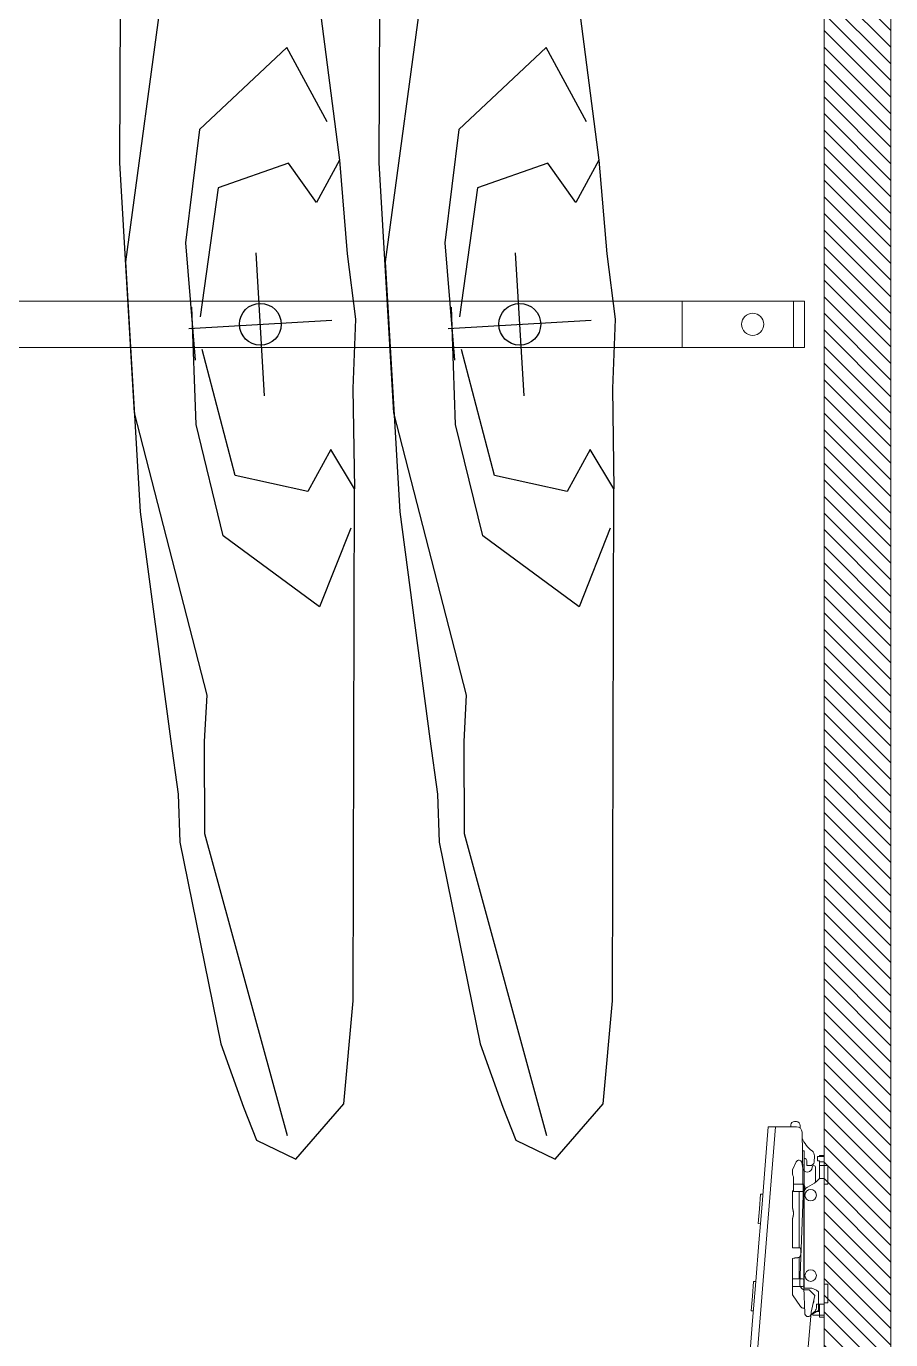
# Model space of a CAD drawing. Header units: millimetres. Extents: x 5622 to 8918, y 2044 to 6634.
# Drawn here: x 7212.1 to 7445.3, y 2919.4 to 3273.8 of the extents above; entities that cross this region are included whole.
import ezdxf

# ---------------------------------------------------------------- set-up
doc = ezdxf.new("R2010")
doc.units = ezdxf.units.MM
for name, color, linetype, lineweight in [('F_ARREDI', 7, 'Continuous', 5), ('F_FERRAMENTA', 253, 'Continuous', 5), ('F_Guide', 1, 'Continuous', 9), ('F_MULTI laminato CERA', 124, 'Continuous', 5), ('F_MULTI laminato CERA_retino', 7, 'Continuous', 5), ('F_MULTI laminato OPACO_retino', 1, 'Continuous', 5)]:
    doc.layers.add(name, color=color, linetype=linetype, lineweight=lineweight)
doc.layers.add('VESTIARIO - clothing', color=185, linetype='Continuous')

# ---------------------------------------------------------------- blocks, each defined once
blk = doc.blocks.new('CERNIERA_batttuta_pianta')
at = {"layer": 'F_FERRAMENTA'}
for p, q in [((813206.72, 528480.33), (813207.27, 528480.36)), ((813204.96, 528460.39), (813205.24, 528477.47)), ((813206.74, 528478.94), (813212.39, 528478.95)), ((813208.29, 528478.95), (813208.27, 528479.41)), ((813217.44, 528416.16), (813212.39, 528478.95)), ((813212.39, 528478.95), (813214.36, 528478.95)), ((813215.2, 528468.52), (813214.36, 528478.95)), ((813202, 528469.41), (813201.91, 528471.1)), ((813203.99, 528468.51), (813203.93, 528469.51)), ((813204.71, 528472.42), (813205.16, 528472.42)), ((813204.71, 528435.42), (813204.71, 528472.42)), ((813203.05, 528468.46), (813203.99, 528468.51)), ((813216.04, 528458.07), (813215.2, 528468.52)), ((813205.82, 528436.5), (813204.96, 528460.39)), ((813215.83, 528460.7), (813216.43, 528460.75)), ((813216.75, 528456.78), (813216.43, 528460.75)), ((813216.88, 528447.61), (813216.04, 528458.07)), ((813217.07, 528452.81), (813216.75, 528456.78)), ((813216.47, 528452.77), (813217.07, 528452.81)), ((813217.73, 528437.14), (813216.88, 528447.61)), ((813200.81, 528429.33), (813200.81, 528434.37)), ((813201.82, 528433.42), (813203.33, 528434.94)), ((813203.31, 528435.42), (813204.71, 528435.42)), ((813203.33, 528434.94), (813204.32, 528434.94)), ((813217.72, 528437.17), (813218.32, 528437.21)), ((813218.57, 528426.66), (813217.73, 528437.14)), ((813218.64, 528433.25), (813218.32, 528437.21)), ((813202.78, 528428.94), (813201.82, 528433.42)), ((813218.96, 528429.28), (813218.64, 528433.25)), ((813202.37, 528428.42), (813200.81, 528429.33)), ((813202.37, 528428.42), (813202.82, 528428.42)), ((813203.98, 528415.3), (813202.78, 528428.94)), ((813218.36, 528429.23), (813218.96, 528429.28)), ((813219.41, 528416.16), (813218.57, 528426.66))]:
    blk.add_line(p, q, dxfattribs=at)
for centre, radius, start, end in [((813206.77, 528479.33), 1, 93.1106, 183.1106), ((813207.27, 528479.36), 1, 3.1106, 90), ((813206.74, 528477.44), 1.5, 90.049, 179.049), ((813197.78, 528478.84), 8, 358.235, 3.1106), ((813197.78, 528478.84), 8, 306.2972, 338.3247), ((813203.41, 528471.18), 1.5, 126.2972, 183.1106), ((813203, 528469.46), 1, 183.1106, 273.1106), ((813204.9, 528469.56), 0.965, 101.1587, 183.1106), ((813203.31, 528431.92), 3.5, 90, 135.5847), ((813204.32, 528436.44), 1.5, 270.049, 2.049), ((813203.31, 528431.92), 1.24, 169.443, 214.655)]:
    blk.add_arc(centre, radius, start, end, dxfattribs=at)
blk = doc.blocks.new('BASE_cerniera battuta_pianta')
at = {"layer": 'F_FERRAMENTA'}
for p, q in [((813175.5, 528472.69), (813176.75, 528472.69)), ((813175.5, 528472.69), (813175.5, 528429.02)), ((813175.5, 528472.44), (813177.25, 528472.44)), ((813175.5, 528470.94), (813176.75, 528470.94)), ((813175.5, 528469.94), (813176.75, 528469.94)), ((813176.75, 528472.69), (813176.75, 528472.44)), ((813176.75, 528471.24), (813177.25, 528471.24)), ((813176.75, 528471.24), (813176.75, 528466.49)), ((813177.25, 528472.44), (813177.25, 528471.24)), ((813177.8, 528469.51), (813177.8, 528465.45)), ((813178.25, 528469.96), (813178.28, 528469.96)), ((813178.73, 528469.51), (813178.73, 528469.47)), ((813181.5, 528470.76), (813181.25, 528469.27)), ((813183.01, 528470.97), (813184, 528468.85)), ((813175.5, 528467.47), (813175.5, 528467.47)), ((813175.5, 528467.47), (813175.5, 528467.47)), ((813175.5, 528466.49), (813176.75, 528466.49)), ((813176.75, 528466.49), (813177.66, 528465.58)), ((813183.7, 528466.03), (813183.7, 528462.97)), ((813184, 528468.85), (813184, 528467.74)), ((813178.08, 528465.26), (813179.95, 528464.18)), ((813180.7, 528464.37), (813180.7, 528463.57)), ((813180.95, 528462.45), (813180.95, 528436.97)), ((813181.3, 528464.97), (813183.7, 528464.97)), ((813181.3, 528462.97), (813183.7, 528462.97)), ((813182.25, 528462.97), (813182.25, 528447.73)), ((813183.7, 528463.12), (813184, 528463.12)), ((813184, 528463.12), (813184, 528458.66)), ((813184, 528458.66), (813184, 528458.65)), ((813184, 528458.65), (813184, 528458.65)), ((813184, 528458.65), (813184, 528458.65)), ((813184, 528458.65), (813184, 528458.65)), ((813184, 528458.65), (813184, 528458.64)), ((813184, 528458.64), (813184, 528458.64)), ((813184, 528458.64), (813184, 528458.64)), ((813184, 528458.64), (813184, 528458.63)), ((813184, 528458.63), (813184, 528458.63)), ((813184, 528458.63), (813184, 528458.63)), ((813184, 528458.63), (813184, 528458.62)), ((813184, 528458.62), (813184, 528458.62)), ((813184, 528458.62), (813184, 528458.62)), ((813184, 528458.62), (813184, 528458.61)), ((813184, 528458.61), (813184, 528458.61)), ((813184, 528458.61), (813184, 528458.61)), ((813184, 528458.61), (813184, 528458.6)), ((813184, 528458.6), (813184, 528458.6)), ((813184, 528458.6), (813184, 528458.6)), ((813184, 528458.6), (813184, 528458.59)), ((813184, 528458.59), (813184, 528458.59)), ((813184, 528458.59), (813184, 528458.59)), ((813184, 528458.59), (813184, 528458.58)), ((813184, 528458.58), (813184, 528458.58)), ((813184, 528458.58), (813184, 528458.58)), ((813183.75, 528457.25), (813183.74, 528457.24)), ((813183.74, 528457.24), (813183.74, 528457.23)), ((813183.74, 528457.24), (813183.74, 528457.24)), ((813183.74, 528457.23), (813183.74, 528457.22)), ((813183.74, 528457.23), (813183.74, 528457.23)), ((813183.74, 528457.22), (813183.74, 528457.21)), ((813183.74, 528457.21), (813183.74, 528457.2)), ((813183.74, 528457.21), (813183.74, 528457.21)), ((813183.74, 528457.2), (813183.74, 528457.19)), ((813183.74, 528457.2), (813183.74, 528457.2)), ((813183.74, 528457.19), (813183.74, 528457.18)), ((813183.74, 528457.19), (813183.74, 528457.19)), ((813183.74, 528457.18), (813183.74, 528457.17)), ((813183.74, 528457.17), (813183.74, 528457.16)), ((813183.74, 528457.17), (813183.74, 528457.17)), ((813183.74, 528457.16), (813183.74, 528457.15)), ((813183.74, 528457.16), (813183.74, 528457.16)), ((813183.74, 528457.15), (813183.74, 528457.14)), ((813183.74, 528457.14), (813183.74, 528457.13)), ((813183.74, 528457.14), (813183.74, 528457.14)), ((813183.74, 528457.13), (813183.74, 528457.12)), ((813183.74, 528457.13), (813183.74, 528457.13)), ((813183.74, 528457.12), (813183.74, 528457.11)), ((813183.74, 528457.11), (813183.74, 528457.1)), ((813183.74, 528457.11), (813183.74, 528457.11)), ((813183.74, 528457.1), (813183.74, 528457.09)), ((813183.74, 528457.1), (813183.74, 528457.1)), ((813183.74, 528457.09), (813183.74, 528457.08)), ((813183.74, 528457.09), (813183.74, 528457.09)), ((813183.74, 528457.08), (813183.74, 528457.07)), ((813183.74, 528457.07), (813183.74, 528457.06)), ((813183.74, 528457.07), (813183.74, 528457.07)), ((813183.74, 528457.06), (813183.74, 528457.05)), ((813183.74, 528457.06), (813183.74, 528457.06)), ((813183.74, 528457.05), (813183.74, 528457.04)), ((813183.74, 528457.04), (813183.74, 528457.03)), ((813183.74, 528457.04), (813183.74, 528457.04)), ((813183.74, 528457.03), (813183.74, 528457.02)), ((813183.74, 528457.03), (813183.74, 528457.03)), ((813183.74, 528457.02), (813183.74, 528457.01)), ((813183.74, 528457.01), (813183.74, 528457)), ((813183.74, 528457.01), (813183.74, 528457.01)), ((813183.74, 528457), (813183.74, 528456.99)), ((813183.74, 528457), (813183.74, 528457)), ((813183.74, 528456.99), (813183.74, 528456.98)), ((813183.74, 528456.99), (813183.74, 528456.99)), ((813183.74, 528456.98), (813183.74, 528456.97)), ((813183.74, 528456.97), (813183.74, 528456.96)), ((813183.74, 528456.97), (813183.74, 528456.97)), ((813183.74, 528456.96), (813183.74, 528456.95)), ((813183.74, 528456.96), (813183.74, 528456.96)), ((813183.74, 528456.95), (813183.74, 528456.94)), ((813183.74, 528456.94), (813183.74, 528456.93)), ((813183.74, 528456.94), (813183.74, 528456.94)), ((813183.74, 528456.93), (813183.74, 528456.92)), ((813183.74, 528456.93), (813183.74, 528456.93)), ((813183.74, 528456.92), (813183.74, 528456.91)), ((813183.74, 528456.91), (813183.74, 528456.9)), ((813183.74, 528456.91), (813183.74, 528456.91)), ((813183.74, 528456.9), (813183.74, 528456.89)), ((813183.74, 528456.9), (813183.74, 528456.9)), ((813183.74, 528456.89), (813183.74, 528456.88)), ((813183.74, 528456.88), (813183.74, 528456.87)), ((813183.74, 528456.88), (813183.74, 528456.88)), ((813183.74, 528456.87), (813183.74, 528456.86)), ((813183.74, 528456.87), (813183.74, 528456.87)), ((813183.74, 528456.86), (813183.74, 528456.85)), ((813183.74, 528456.86), (813183.74, 528456.86)), ((813183.74, 528456.85), (813183.75, 528456.84)), ((813183.76, 528457.37), (813183.75, 528457.36)), ((813183.75, 528457.36), (813183.75, 528457.35)), ((813183.75, 528457.36), (813183.75, 528457.36)), ((813183.75, 528457.35), (813183.75, 528457.34)), ((813183.75, 528457.34), (813183.75, 528457.33)), ((813183.75, 528457.34), (813183.75, 528457.34)), ((813183.75, 528457.33), (813183.75, 528457.32)), ((813183.75, 528457.33), (813183.75, 528457.33)), ((813183.75, 528457.32), (813183.75, 528457.31)), ((813183.75, 528457.31), (813183.75, 528457.3)), ((813183.75, 528457.31), (813183.75, 528457.31)), ((813183.75, 528457.3), (813183.75, 528457.29)), ((813183.75, 528457.3), (813183.75, 528457.3)), ((813183.75, 528457.29), (813183.75, 528457.28)), ((813183.75, 528457.29), (813183.75, 528457.29)), ((813183.75, 528457.28), (813183.75, 528457.27)), ((813183.75, 528457.27), (813183.75, 528457.26)), ((813183.75, 528457.27), (813183.75, 528457.27)), ((813183.75, 528457.26), (813183.75, 528457.25)), ((813183.75, 528457.26), (813183.75, 528457.26)), ((813183.75, 528456.84), (813183.75, 528456.83)), ((813183.75, 528456.84), (813183.75, 528456.84)), ((813183.75, 528456.83), (813183.75, 528456.82)), ((813183.75, 528456.83), (813183.75, 528456.83)), ((813183.75, 528456.82), (813183.75, 528456.81)), ((813183.75, 528456.81), (813183.75, 528456.8)), ((813183.75, 528456.81), (813183.75, 528456.81)), ((813183.75, 528456.8), (813183.75, 528456.79)), ((813183.75, 528456.8), (813183.75, 528456.8)), ((813183.75, 528456.79), (813183.75, 528456.78)), ((813183.75, 528456.79), (813183.75, 528456.79)), ((813183.75, 528456.78), (813183.75, 528456.77)), ((813183.75, 528456.77), (813183.75, 528456.76)), ((813183.75, 528456.77), (813183.75, 528456.77)), ((813183.75, 528456.76), (813183.75, 528456.75)), ((813183.75, 528456.76), (813183.75, 528456.76)), ((813183.75, 528456.75), (813183.75, 528456.74)), ((813183.75, 528456.74), (813183.75, 528456.73)), ((813183.75, 528456.74), (813183.75, 528456.74)), ((813183.75, 528456.73), (813183.76, 528456.73)), ((813183.76, 528457.45), (813183.76, 528457.44)), ((813183.77, 528457.45), (813183.76, 528457.45)), ((813183.76, 528457.44), (813183.76, 528457.43)), ((813183.76, 528457.44), (813183.76, 528457.44)), ((813183.76, 528457.43), (813183.76, 528457.42)), ((813183.76, 528457.43), (813183.76, 528457.43)), ((813183.76, 528457.42), (813183.76, 528457.41)), ((813183.76, 528457.41), (813183.76, 528457.4)), ((813183.76, 528457.41), (813183.76, 528457.41)), ((813183.76, 528457.4), (813183.76, 528457.39)), ((813183.76, 528457.4), (813183.76, 528457.4)), ((813183.76, 528457.39), (813183.76, 528457.38)), ((813183.76, 528457.38), (813183.76, 528457.37)), ((813183.76, 528457.38), (813183.76, 528457.38)), ((813183.76, 528457.37), (813183.76, 528457.37)), ((813183.76, 528456.73), (813183.76, 528456.72)), ((813183.76, 528456.72), (813183.76, 528456.71)), ((813183.76, 528456.71), (813183.76, 528456.7)), ((813183.76, 528456.71), (813183.76, 528456.71)), ((813183.76, 528456.7), (813183.76, 528456.69)), ((813183.76, 528456.7), (813183.76, 528456.7)), ((813183.76, 528456.69), (813183.76, 528456.68)), ((813183.76, 528456.69), (813183.76, 528456.69)), ((813183.76, 528456.68), (813183.76, 528456.67)), ((813183.76, 528456.67), (813183.76, 528456.66)), ((813183.76, 528456.67), (813183.76, 528456.67)), ((813183.76, 528456.66), (813183.76, 528456.65)), ((813183.76, 528456.66), (813183.76, 528456.66)), ((813183.76, 528456.65), (813183.77, 528456.64)), ((813183.76, 528456.65), (813183.76, 528456.65)), ((813183.78, 528457.53), (813183.77, 528457.52)), ((813183.77, 528457.52), (813183.77, 528457.51)), ((813183.77, 528457.52), (813183.77, 528457.52)), ((813183.77, 528457.51), (813183.77, 528457.5)), ((813183.77, 528457.51), (813183.77, 528457.51)), ((813183.77, 528457.5), (813183.77, 528457.49)), ((813183.77, 528457.49), (813183.77, 528457.48)), ((813183.77, 528457.49), (813183.77, 528457.49)), ((813183.77, 528457.48), (813183.77, 528457.47)), ((813183.77, 528457.48), (813183.77, 528457.48)), ((813183.77, 528457.47), (813183.77, 528457.46)), ((813183.77, 528457.47), (813183.77, 528457.47)), ((813183.77, 528457.46), (813183.77, 528457.45)), ((813183.77, 528456.64), (813183.77, 528456.63)), ((813183.77, 528456.63), (813183.77, 528456.62)), ((813183.77, 528456.63), (813183.77, 528456.63)), ((813183.77, 528456.62), (813183.77, 528456.61)), ((813183.77, 528456.62), (813183.77, 528456.62)), ((813183.77, 528456.61), (813183.77, 528456.6)), ((813183.77, 528456.6), (813183.77, 528456.59)), ((813183.77, 528456.6), (813183.77, 528456.6)), ((813183.77, 528456.59), (813183.77, 528456.58)), ((813183.77, 528456.59), (813183.77, 528456.59)), ((813183.77, 528456.58), (813183.77, 528456.57)), ((813183.77, 528456.58), (813183.77, 528456.58)), ((813183.77, 528456.57), (813183.78, 528456.56)), ((813183.78, 528457.59), (813183.78, 528457.58)), ((813183.79, 528457.59), (813183.78, 528457.59)), ((813183.78, 528457.58), (813183.78, 528457.57)), ((813183.78, 528457.57), (813183.78, 528457.56)), ((813183.78, 528457.57), (813183.78, 528457.57)), ((813183.78, 528457.56), (813183.78, 528457.55)), ((813183.78, 528457.56), (813183.78, 528457.56)), ((813183.78, 528457.55), (813183.78, 528457.54)), ((813183.78, 528457.55), (813183.78, 528457.55)), ((813183.78, 528457.54), (813183.78, 528457.53)), ((813183.78, 528457.53), (813183.78, 528457.53)), ((813183.78, 528456.56), (813183.78, 528456.55)), ((813183.78, 528456.56), (813183.78, 528456.56)), ((813183.78, 528456.55), (813183.78, 528456.54)), ((813183.78, 528456.55), (813183.78, 528456.55)), ((813183.78, 528456.54), (813183.78, 528456.53)), ((813183.78, 528456.54), (813183.78, 528456.54)), ((813183.78, 528456.53), (813183.78, 528456.52)), ((813183.78, 528456.52), (813183.78, 528456.51)), ((813183.78, 528456.52), (813183.78, 528456.52)), ((813183.78, 528456.51), (813183.79, 528456.5)), ((813183.78, 528456.51), (813183.78, 528456.51)), ((813183.8, 528457.65), (813183.79, 528457.64)), ((813183.79, 528457.64), (813183.79, 528457.63)), ((813183.79, 528457.64), (813183.79, 528457.64)), ((813183.79, 528457.63), (813183.79, 528457.62)), ((813183.79, 528457.63), (813183.79, 528457.63)), ((813183.79, 528457.62), (813183.79, 528457.61)), ((813183.79, 528457.61), (813183.79, 528457.6)), ((813183.79, 528457.61), (813183.79, 528457.61)), ((813183.79, 528457.6), (813183.79, 528457.59)), ((813183.79, 528457.6), (813183.79, 528457.6)), ((813183.79, 528456.5), (813183.79, 528456.49)), ((813183.79, 528456.5), (813183.79, 528456.5)), ((813183.79, 528456.49), (813183.79, 528456.48)), ((813183.79, 528456.49), (813183.79, 528456.49)), ((813183.79, 528456.48), (813183.79, 528456.47)), ((813183.79, 528456.47), (813183.79, 528456.46)), ((813183.79, 528456.47), (813183.79, 528456.47)), ((813183.79, 528456.46), (813183.79, 528456.45)), ((813183.79, 528456.46), (813183.79, 528456.46)), ((813183.79, 528456.45), (813183.8, 528456.45)), ((813183.8, 528457.7), (813183.8, 528457.69)), ((813183.81, 528457.7), (813183.8, 528457.7)), ((813183.8, 528457.69), (813183.8, 528457.68)), ((813183.8, 528457.69), (813183.8, 528457.69)), ((813183.8, 528457.68), (813183.8, 528457.67)), ((813183.8, 528457.68), (813183.8, 528457.68)), ((813183.8, 528457.67), (813183.8, 528457.66)), ((813183.8, 528457.66), (813183.8, 528457.65)), ((813183.8, 528457.66), (813183.8, 528457.66)), ((813183.8, 528457.65), (813183.8, 528457.65)), ((813183.8, 528456.45), (813183.8, 528456.44)), ((813183.8, 528456.44), (813183.8, 528456.43)), ((813183.8, 528456.43), (813183.8, 528456.42)), ((813183.8, 528456.43), (813183.8, 528456.43)), ((813183.8, 528456.42), (813183.8, 528456.41)), ((813183.8, 528456.42), (813183.8, 528456.42)), ((813183.8, 528456.41), (813183.8, 528456.4)), ((813183.8, 528456.41), (813183.8, 528456.41)), ((813183.8, 528456.4), (813183.81, 528456.39)), ((813183.8, 528456.4), (813183.8, 528456.4)), ((813183.81, 528457.75), (813183.81, 528457.74)), ((813183.82, 528457.75), (813183.81, 528457.75)), ((813183.81, 528457.74), (813183.81, 528457.73)), ((813183.81, 528457.74), (813183.81, 528457.74)), ((813183.81, 528457.73), (813183.81, 528457.72)), ((813183.81, 528457.73), (813183.81, 528457.73)), ((813183.81, 528457.72), (813183.81, 528457.71)), ((813183.81, 528457.71), (813183.81, 528457.7)), ((813183.81, 528457.71), (813183.81, 528457.71)), ((813183.81, 528456.39), (813183.81, 528456.38)), ((813183.81, 528456.38), (813183.81, 528456.37)), ((813183.81, 528456.38), (813183.81, 528456.38)), ((813183.81, 528456.37), (813183.81, 528456.36)), ((813183.81, 528456.37), (813183.81, 528456.37)), ((813183.81, 528456.36), (813183.81, 528456.35)), ((813183.81, 528456.36), (813183.81, 528456.36)), ((813183.81, 528456.35), (813183.82, 528456.34)), ((813183.81, 528456.35), (813183.81, 528456.35)), ((813183.82, 528457.8), (813183.82, 528457.79)), ((813183.83, 528457.8), (813183.82, 528457.8)), ((813183.82, 528457.79), (813183.82, 528457.78)), ((813183.82, 528457.79), (813183.82, 528457.79)), ((813183.82, 528457.78), (813183.82, 528457.77)), ((813183.82, 528457.78), (813183.82, 528457.78)), ((813183.82, 528457.77), (813183.82, 528457.76)), ((813183.82, 528457.76), (813183.82, 528457.75)), ((813183.82, 528457.76), (813183.82, 528457.76)), ((813183.82, 528456.34), (813183.82, 528456.33)), ((813183.82, 528456.33), (813183.82, 528456.32)), ((813183.82, 528456.33), (813183.82, 528456.33)), ((813183.82, 528456.32), (813183.82, 528456.31)), ((813183.82, 528456.32), (813183.82, 528456.32)), ((813183.82, 528456.31), (813183.82, 528456.3)), ((813183.82, 528456.31), (813183.82, 528456.31)), ((813183.82, 528456.3), (813183.83, 528456.29)), ((813183.82, 528456.3), (813183.82, 528456.3)), ((813183.83, 528457.85), (813183.83, 528457.84)), ((813183.84, 528457.85), (813183.83, 528457.85)), ((813183.83, 528457.84), (813183.83, 528457.83)), ((813183.83, 528457.83), (813183.83, 528457.82)), ((813183.83, 528457.83), (813183.83, 528457.83)), ((813183.83, 528457.82), (813183.83, 528457.81)), ((813183.83, 528457.82), (813183.83, 528457.82)), ((813183.83, 528457.81), (813183.83, 528457.8)), ((813183.83, 528457.81), (813183.83, 528457.81)), ((813183.83, 528456.29), (813183.83, 528456.28)), ((813183.83, 528456.29), (813183.83, 528456.29)), ((813183.83, 528456.28), (813183.83, 528456.27)), ((813183.83, 528456.28), (813183.83, 528456.28)), ((813183.83, 528456.27), (813183.83, 528456.26)), ((813183.83, 528456.26), (813183.83, 528456.25)), ((813183.83, 528456.26), (813183.83, 528456.26)), ((813183.83, 528456.25), (813183.84, 528456.25)), ((813183.84, 528457.89), (813183.84, 528457.88)), ((813183.85, 528457.89), (813183.84, 528457.89)), ((813183.84, 528457.88), (813183.84, 528457.87)), ((813183.84, 528457.88), (813183.84, 528457.88)), ((813183.84, 528457.87), (813183.84, 528457.86)), ((813183.84, 528457.87), (813183.84, 528457.87)), ((813183.84, 528457.86), (813183.84, 528457.85)), ((813183.84, 528457.86), (813183.84, 528457.86)), ((813183.84, 528456.25), (813183.84, 528456.24)), ((813183.84, 528456.24), (813183.84, 528456.23)), ((813183.84, 528456.24), (813183.84, 528456.24)), ((813183.84, 528456.23), (813183.84, 528456.22)), ((813183.84, 528456.23), (813183.84, 528456.23)), ((813183.84, 528456.22), (813183.84, 528456.21)), ((813183.84, 528456.22), (813183.84, 528456.22)), ((813183.84, 528456.21), (813183.85, 528456.2)), ((813183.84, 528456.21), (813183.84, 528456.21)), ((813183.86, 528457.94), (813183.85, 528457.93)), ((813183.85, 528457.93), (813183.85, 528457.92)), ((813183.85, 528457.92), (813183.85, 528457.91)), ((813183.85, 528457.92), (813183.85, 528457.92)), ((813183.85, 528457.91), (813183.85, 528457.9)), ((813183.85, 528457.91), (813183.85, 528457.91)), ((813183.85, 528457.9), (813183.85, 528457.89)), ((813183.85, 528457.9), (813183.85, 528457.9)), ((813183.85, 528456.2), (813183.85, 528456.19)), ((813183.85, 528456.2), (813183.85, 528456.2)), ((813183.85, 528456.19), (813183.85, 528456.18)), ((813183.85, 528456.18), (813183.85, 528456.17)), ((813183.85, 528456.18), (813183.85, 528456.18)), ((813183.85, 528456.17), (813183.85, 528456.16)), ((813183.85, 528456.17), (813183.85, 528456.17)), ((813183.85, 528456.16), (813183.86, 528456.16)), ((813183.87, 528457.98), (813183.86, 528457.97)), ((813183.86, 528457.97), (813183.86, 528457.96)), ((813183.86, 528457.97), (813183.86, 528457.97)), ((813183.86, 528457.96), (813183.86, 528457.95)), ((813183.86, 528457.96), (813183.86, 528457.96)), ((813183.86, 528457.95), (813183.86, 528457.94)), ((813183.86, 528457.95), (813183.86, 528457.95)), ((813183.86, 528457.94), (813183.86, 528457.94)), ((813183.86, 528456.16), (813183.86, 528456.15)), ((813183.86, 528456.15), (813183.86, 528456.14)), ((813183.86, 528456.15), (813183.86, 528456.15)), ((813183.86, 528456.14), (813183.86, 528456.13)), ((813183.86, 528456.14), (813183.86, 528456.14)), ((813183.86, 528456.13), (813183.86, 528456.12)), ((813183.86, 528456.13), (813183.86, 528456.13)), ((813183.86, 528456.12), (813183.87, 528456.12)), ((813183.87, 528458.02), (813183.87, 528458.01)), ((813183.88, 528458.02), (813183.87, 528458.02)), ((813183.87, 528458.01), (813183.87, 528458)), ((813183.87, 528458.01), (813183.87, 528458.01)), ((813183.87, 528458), (813183.87, 528457.99)), ((813183.87, 528458), (813183.87, 528458)), ((813183.87, 528457.99), (813183.87, 528457.98)), ((813183.87, 528457.99), (813183.87, 528457.99)), ((813183.87, 528457.98), (813183.87, 528457.98)), ((813183.87, 528456.12), (813183.87, 528456.11)), ((813183.87, 528456.11), (813183.87, 528456.1)), ((813183.87, 528456.11), (813183.87, 528456.11)), ((813183.87, 528456.1), (813183.87, 528456.09)), ((813183.87, 528456.1), (813183.87, 528456.1)), ((813183.87, 528456.09), (813183.87, 528456.08)), ((813183.87, 528456.09), (813183.87, 528456.09)), ((813183.87, 528456.08), (813183.88, 528456.08)), ((813183.88, 528458.06), (813183.88, 528458.05)), ((813183.89, 528458.06), (813183.88, 528458.06)), ((813183.88, 528458.05), (813183.88, 528458.04)), ((813183.88, 528458.05), (813183.88, 528458.05)), ((813183.88, 528458.04), (813183.88, 528458.03)), ((813183.88, 528458.04), (813183.88, 528458.04)), ((813183.88, 528458.03), (813183.88, 528458.02)), ((813183.88, 528458.03), (813183.88, 528458.03)), ((813183.88, 528456.08), (813183.88, 528456.07)), ((813183.88, 528456.07), (813183.88, 528456.06)), ((813183.88, 528456.07), (813183.88, 528456.07)), ((813183.88, 528456.06), (813183.88, 528456.05)), ((813183.88, 528456.06), (813183.88, 528456.06)), ((813183.88, 528456.05), (813183.88, 528456.04)), ((813183.88, 528456.05), (813183.88, 528456.05)), ((813183.88, 528456.04), (813183.89, 528456.04)), ((813183.89, 528458.1), (813183.89, 528458.09)), ((813183.9, 528458.1), (813183.89, 528458.1)), ((813183.89, 528458.09), (813183.89, 528458.08)), ((813183.89, 528458.09), (813183.89, 528458.09)), ((813183.89, 528458.08), (813183.89, 528458.07)), ((813183.89, 528458.08), (813183.89, 528458.08)), ((813183.89, 528458.07), (813183.89, 528458.06)), ((813183.89, 528458.07), (813183.89, 528458.07)), ((813183.89, 528456.04), (813183.89, 528456.03)), ((813183.89, 528456.03), (813183.89, 528456.02)), ((813183.89, 528456.03), (813183.89, 528456.03)), ((813183.89, 528456.02), (813183.89, 528456.01)), ((813183.89, 528456.02), (813183.89, 528456.02)), ((813183.89, 528456.01), (813183.89, 528456.01)), ((813183.89, 528456.01), (813183.89, 528456)), ((813183.89, 528456), (813183.9, 528456)), ((813183.91, 528458.14), (813183.9, 528458.14)), ((813183.9, 528458.14), (813183.9, 528458.13)), ((813183.9, 528458.13), (813183.9, 528458.13)), ((813183.9, 528458.13), (813183.9, 528458.12)), ((813183.9, 528458.12), (813183.9, 528458.11)), ((813183.9, 528458.12), (813183.9, 528458.12)), ((813183.9, 528458.11), (813183.9, 528458.1)), ((813183.9, 528458.11), (813183.9, 528458.11)), ((813183.9, 528456), (813183.9, 528455.99)), ((813183.9, 528455.99), (813183.9, 528455.99)), ((813183.9, 528455.99), (813183.9, 528455.98)), ((813183.9, 528455.98), (813183.9, 528455.98)), ((813183.9, 528455.98), (813183.9, 528455.97)), ((813183.9, 528455.97), (813183.9, 528455.97)), ((813183.9, 528455.97), (813183.9, 528455.96)), ((813183.9, 528455.96), (813183.91, 528455.96)), ((813183.92, 528458.18), (813183.91, 528458.18)), ((813183.91, 528458.18), (813183.91, 528458.17)), ((813183.91, 528458.17), (813183.91, 528458.17)), ((813183.91, 528458.17), (813183.91, 528458.16)), ((813183.91, 528458.16), (813183.91, 528458.15)), ((813183.91, 528458.16), (813183.91, 528458.16)), ((813183.91, 528458.15), (813183.91, 528458.15)), ((813183.91, 528458.15), (813183.91, 528458.15)), ((813183.91, 528458.15), (813183.91, 528458.14)), ((813183.91, 528455.96), (813183.91, 528455.95)), ((813183.91, 528455.95), (813183.91, 528455.95)), ((813183.91, 528455.95), (813183.91, 528455.94)), ((813183.91, 528455.94), (813183.91, 528455.94)), ((813183.91, 528455.94), (813183.91, 528455.93)), ((813183.91, 528455.93), (813183.91, 528455.93)), ((813183.91, 528455.93), (813183.92, 528455.92)), ((813183.93, 528458.22), (813183.92, 528458.22)), ((813183.92, 528458.22), (813183.92, 528458.22)), ((813183.92, 528458.22), (813183.92, 528458.21)), ((813183.92, 528458.21), (813183.92, 528458.21)), ((813183.92, 528458.21), (813183.92, 528458.2)), ((813183.92, 528458.2), (813183.92, 528458.19)), ((813183.92, 528458.2), (813183.92, 528458.2)), ((813183.92, 528458.19), (813183.92, 528458.19)), ((813183.92, 528458.19), (813183.92, 528458.18)), ((813183.92, 528455.92), (813183.92, 528455.92)), ((813183.92, 528455.92), (813183.92, 528455.91)), ((813183.92, 528455.91), (813183.92, 528455.91)), ((813183.92, 528455.91), (813183.92, 528455.91)), ((813183.92, 528455.91), (813183.92, 528455.9)), ((813183.92, 528455.9), (813183.92, 528455.9)), ((813183.92, 528455.9), (813183.92, 528455.89)), ((813183.92, 528455.89), (813183.92, 528455.89)), ((813183.92, 528455.89), (813183.93, 528455.88)), ((813183.94, 528458.27), (813183.93, 528458.26)), ((813183.93, 528458.26), (813183.93, 528458.26)), ((813183.93, 528458.26), (813183.93, 528458.25)), ((813183.93, 528458.25), (813183.93, 528458.25)), ((813183.93, 528458.25), (813183.93, 528458.24)), ((813183.93, 528458.24), (813183.93, 528458.23)), ((813183.93, 528458.24), (813183.93, 528458.24)), ((813183.93, 528458.23), (813183.93, 528458.23)), ((813183.93, 528458.23), (813183.93, 528458.22)), ((813183.93, 528455.88), (813183.93, 528455.88)), ((813183.93, 528455.88), (813183.93, 528455.87)), ((813183.93, 528455.87), (813183.93, 528455.87)), ((813183.93, 528455.87), (813183.93, 528455.86)), ((813183.93, 528455.86), (813183.93, 528455.86)), ((813183.93, 528455.86), (813183.93, 528455.85)), ((813183.93, 528455.85), (813183.93, 528455.85)), ((813183.93, 528455.85), (813183.94, 528455.84)), ((813183.95, 528458.31), (813183.94, 528458.3)), ((813183.94, 528458.3), (813183.94, 528458.3)), ((813183.94, 528458.3), (813183.94, 528458.29)), ((813183.94, 528458.29), (813183.94, 528458.29)), ((813183.94, 528458.29), (813183.94, 528458.28)), ((813183.94, 528458.28), (813183.94, 528458.28)), ((813183.94, 528458.28), (813183.94, 528458.27)), ((813183.94, 528458.27), (813183.94, 528458.27)), ((813183.94, 528458.27), (813183.94, 528458.27)), ((813183.94, 528455.84), (813183.94, 528455.84)), ((813183.94, 528455.84), (813183.94, 528455.83)), ((813183.94, 528455.83), (813183.94, 528455.83)), ((813183.94, 528455.83), (813183.94, 528455.82)), ((813183.94, 528455.82), (813183.94, 528455.82)), ((813183.94, 528455.82), (813183.94, 528455.81)), ((813183.94, 528455.81), (813183.94, 528455.81)), ((813183.94, 528455.81), (813183.94, 528455.8)), ((813183.94, 528455.8), (813183.94, 528455.8)), ((813183.94, 528455.8), (813183.95, 528455.79)), ((813183.96, 528458.35), (813183.95, 528458.34)), ((813183.95, 528458.34), (813183.95, 528458.34)), ((813183.95, 528458.34), (813183.95, 528458.34)), ((813183.95, 528458.34), (813183.95, 528458.33)), ((813183.95, 528458.33), (813183.95, 528458.33)), ((813183.95, 528458.33), (813183.95, 528458.32)), ((813183.95, 528458.32), (813183.95, 528458.32)), ((813183.95, 528458.32), (813183.95, 528458.31)), ((813183.95, 528458.31), (813183.95, 528458.31)), ((813183.95, 528458.31), (813183.95, 528458.31)), ((813183.95, 528455.79), (813183.95, 528455.79)), ((813183.95, 528455.79), (813183.95, 528455.79)), ((813183.95, 528455.79), (813183.95, 528455.78)), ((813183.95, 528455.78), (813183.95, 528455.78)), ((813183.95, 528455.78), (813183.95, 528455.77)), ((813183.95, 528455.77), (813183.95, 528455.77)), ((813183.95, 528455.77), (813183.95, 528455.76)), ((813183.95, 528455.76), (813183.95, 528455.76)), ((813183.95, 528455.76), (813183.95, 528455.75)), ((813183.95, 528455.75), (813183.96, 528455.75)), ((813183.97, 528458.4), (813183.96, 528458.39)), ((813183.96, 528458.39), (813183.96, 528458.39)), ((813183.96, 528458.39), (813183.96, 528458.39)), ((813183.96, 528458.39), (813183.96, 528458.38)), ((813183.96, 528458.38), (813183.96, 528458.38)), ((813183.96, 528458.38), (813183.96, 528458.37)), ((813183.96, 528458.37), (813183.96, 528458.37)), ((813183.96, 528458.37), (813183.96, 528458.37)), ((813183.96, 528458.37), (813183.96, 528458.36)), ((813183.96, 528458.36), (813183.96, 528458.36)), ((813183.96, 528458.36), (813183.96, 528458.35)), ((813183.96, 528458.35), (813183.96, 528458.35)), ((813183.96, 528455.75), (813183.96, 528455.74)), ((813183.96, 528455.74), (813183.96, 528455.74)), ((813183.96, 528455.74), (813183.96, 528455.73)), ((813183.96, 528455.73), (813183.96, 528455.73)), ((813183.96, 528455.73), (813183.96, 528455.72)), ((813183.96, 528455.72), (813183.96, 528455.72)), ((813183.96, 528455.72), (813183.96, 528455.71)), ((813183.96, 528455.71), (813183.96, 528455.71)), ((813183.96, 528455.71), (813183.96, 528455.71)), ((813183.96, 528455.71), (813183.96, 528455.7)), ((813183.96, 528455.7), (813183.97, 528455.7)), ((813183.98, 528458.45), (813183.97, 528458.44)), ((813183.97, 528458.44), (813183.97, 528458.44)), ((813183.97, 528458.44), (813183.97, 528458.43)), ((813183.97, 528458.43), (813183.97, 528458.43)), ((813183.97, 528458.43), (813183.97, 528458.43)), ((813183.97, 528458.43), (813183.97, 528458.42)), ((813183.97, 528458.42), (813183.97, 528458.42)), ((813183.97, 528458.42), (813183.97, 528458.41)), ((813183.97, 528458.41), (813183.97, 528458.41)), ((813183.97, 528458.41), (813183.97, 528458.41)), ((813183.97, 528458.41), (813183.97, 528458.4)), ((813183.97, 528458.4), (813183.97, 528458.4)), ((813183.97, 528455.7), (813183.97, 528455.69)), ((813183.97, 528455.69), (813183.97, 528455.69)), ((813183.97, 528455.69), (813183.97, 528455.68)), ((813183.97, 528455.68), (813183.97, 528455.68)), ((813183.97, 528455.68), (813183.97, 528455.67)), ((813183.97, 528455.67), (813183.97, 528455.67)), ((813183.97, 528455.67), (813183.97, 528455.66)), ((813183.97, 528455.66), (813183.97, 528455.66)), ((813183.97, 528455.66), (813183.97, 528455.65)), ((813183.97, 528455.65), (813183.97, 528455.65)), ((813183.97, 528455.65), (813183.97, 528455.64)), ((813183.97, 528455.64), (813183.97, 528455.64)), ((813183.97, 528455.64), (813183.98, 528455.64)), ((813183.99, 528458.5), (813183.98, 528458.5)), ((813183.98, 528458.5), (813183.98, 528458.5)), ((813183.98, 528458.5), (813183.98, 528458.49)), ((813183.98, 528458.49), (813183.98, 528458.49)), ((813183.98, 528458.49), (813183.98, 528458.48)), ((813183.98, 528458.48), (813183.98, 528458.48)), ((813183.98, 528458.48), (813183.98, 528458.48)), ((813183.98, 528458.48), (813183.98, 528458.47)), ((813183.98, 528458.47), (813183.98, 528458.47)), ((813183.98, 528458.47), (813183.98, 528458.47)), ((813183.98, 528458.47), (813183.98, 528458.46)), ((813183.98, 528458.46), (813183.98, 528458.46)), ((813183.98, 528458.46), (813183.98, 528458.45)), ((813183.98, 528458.45), (813183.98, 528458.45)), ((813183.98, 528458.45), (813183.98, 528458.45)), ((813183.98, 528455.64), (813183.98, 528455.63)), ((813183.98, 528455.63), (813183.98, 528455.63)), ((813183.98, 528455.63), (813183.98, 528455.62)), ((813183.98, 528455.62), (813183.98, 528455.62)), ((813183.98, 528455.62), (813183.98, 528455.61)), ((813183.98, 528455.61), (813183.98, 528455.61)), ((813183.98, 528455.61), (813183.98, 528455.6)), ((813183.98, 528455.6), (813183.98, 528455.6)), ((813183.98, 528455.6), (813183.98, 528455.59)), ((813183.98, 528455.59), (813183.98, 528455.59)), ((813183.98, 528455.59), (813183.98, 528455.58)), ((813183.98, 528455.58), (813183.98, 528455.58)), ((813183.98, 528455.58), (813183.98, 528455.57)), ((813183.98, 528455.57), (813183.98, 528455.57)), ((813183.98, 528455.57), (813183.99, 528455.57)), ((813184, 528458.58), (813183.99, 528458.57)), ((813183.99, 528458.57), (813183.99, 528458.57)), ((813183.99, 528458.57), (813183.99, 528458.57)), ((813183.99, 528458.57), (813183.99, 528458.56)), ((813183.99, 528458.56), (813183.99, 528458.56)), ((813183.99, 528458.56), (813183.99, 528458.56)), ((813183.99, 528458.56), (813183.99, 528458.55)), ((813183.99, 528458.55), (813183.99, 528458.55)), ((813183.99, 528458.55), (813183.99, 528458.55)), ((813183.99, 528458.55), (813183.99, 528458.54)), ((813183.99, 528458.54), (813183.99, 528458.54)), ((813183.99, 528458.54), (813183.99, 528458.54)), ((813183.99, 528458.54), (813183.99, 528458.53)), ((813183.99, 528458.53), (813183.99, 528458.53)), ((813183.99, 528458.53), (813183.99, 528458.53)), ((813183.99, 528458.53), (813183.99, 528458.52)), ((813183.99, 528458.52), (813183.99, 528458.52)), ((813183.99, 528458.52), (813183.99, 528458.51)), ((813183.99, 528458.51), (813183.99, 528458.51)), ((813183.99, 528458.51), (813183.99, 528458.51)), ((813183.99, 528458.51), (813183.99, 528458.5)), ((813183.99, 528455.57), (813183.99, 528455.56)), ((813183.99, 528455.56), (813183.99, 528455.56)), ((813183.99, 528455.56), (813183.99, 528455.55)), ((813183.99, 528455.55), (813183.99, 528455.55)), ((813183.99, 528455.55), (813183.99, 528455.54)), ((813183.99, 528455.54), (813183.99, 528455.54)), ((813183.99, 528455.54), (813183.99, 528455.53)), ((813183.99, 528455.53), (813183.99, 528455.53)), ((813183.99, 528455.53), (813183.99, 528455.52)), ((813183.99, 528455.52), (813183.99, 528455.52)), ((813183.99, 528455.52), (813183.99, 528455.51)), ((813183.99, 528455.51), (813183.99, 528455.51)), ((813183.99, 528455.51), (813183.99, 528455.5)), ((813183.99, 528455.5), (813183.99, 528455.5)), ((813183.99, 528455.5), (813183.99, 528455.5)), ((813183.99, 528455.5), (813183.99, 528455.49)), ((813183.99, 528455.49), (813183.99, 528455.49)), ((813183.99, 528455.49), (813183.99, 528455.48)), ((813183.99, 528455.48), (813183.99, 528455.48)), ((813183.99, 528455.48), (813183.99, 528455.47)), ((813183.99, 528455.47), (813183.99, 528455.47)), ((813183.99, 528455.47), (813184, 528455.46)), ((813184, 528455.46), (813184, 528455.46)), ((813184, 528455.46), (813184, 528455.45)), ((813184, 528455.45), (813184, 528455.45)), ((813184, 528455.45), (813184, 528455.44)), ((813184, 528455.44), (813184, 528455.44)), ((813184, 528455.44), (813184, 528455.43)), ((813184, 528455.43), (813184, 528455.43)), ((813184, 528455.43), (813184, 528455.43)), ((813184, 528455.43), (813184, 528455.42)), ((813184, 528455.42), (813184, 528455.42)), ((813184, 528455.42), (813184, 528455.41)), ((813184, 528455.41), (813184, 528455.41)), ((813184, 528455.41), (813184, 528455.4)), ((813184, 528455.4), (813184, 528455.4)), ((813184, 528455.4), (813184, 528455.39)), ((813184, 528455.39), (813184, 528455.39)), ((813184, 528455.39), (813184, 528455.38)), ((813184, 528455.38), (813184, 528455.38)), ((813184, 528455.38), (813184, 528455.37)), ((813184, 528455.37), (813184, 528455.37)), ((813184, 528455.37), (813184, 528455.36)), ((813184, 528455.36), (813184, 528455.36)), ((813184, 528455.36), (813184, 528455.36)), ((813184, 528455.36), (813184, 528455.35)), ((813184, 528455.35), (813184, 528455.35)), ((813184, 528455.35), (813184, 528455.34)), ((813184, 528455.34), (813184, 528447.73)), ((813181.8, 528447.23), (813181.8, 528446.03)), ((813181.93, 528447.73), (813184, 528447.73)), ((813182.25, 528445.19), (813182.25, 528445.19)), ((813182.25, 528445.19), (813182.25, 528445.19)), ((813182.25, 528445.19), (813182.25, 528445.19)), ((813182.25, 528445.19), (813182.25, 528445.19)), ((813182.25, 528445.19), (813182.26, 528445.19)), ((813182.25, 528445.19), (813182.25, 528445.19)), ((813182.25, 528445.19), (813182.25, 528445.19)), ((813182.25, 528445.19), (813182.25, 528439.42)), ((813182.26, 528445.19), (813182.27, 528445.19)), ((813182.27, 528445.19), (813182.28, 528445.19)), ((813182.27, 528445.19), (813182.27, 528445.19)), ((813182.28, 528445.19), (813182.29, 528445.18)), ((813182.29, 528445.18), (813182.3, 528445.18)), ((813182.3, 528445.18), (813182.31, 528445.18)), ((813182.31, 528445.18), (813182.32, 528445.18)), ((813182.32, 528445.18), (813182.32, 528445.17)), ((813182.32, 528445.17), (813182.33, 528445.17)), ((813182.33, 528445.17), (813182.34, 528445.17)), ((813182.34, 528445.17), (813182.35, 528445.17)), ((813182.35, 528445.17), (813182.36, 528445.17)), ((813182.36, 528445.17), (813182.36, 528445.16)), ((813182.36, 528445.16), (813182.37, 528445.16)), ((813182.37, 528445.16), (813182.38, 528445.16)), ((813182.38, 528445.16), (813182.39, 528445.16)), ((813182.39, 528445.16), (813182.4, 528445.16)), ((813182.4, 528445.16), (813182.41, 528445.15)), ((813182.41, 528445.15), (813182.42, 528445.15)), ((813182.41, 528445.15), (813182.41, 528445.15)), ((813182.42, 528445.15), (813182.43, 528445.15)), ((813182.43, 528445.15), (813182.44, 528445.15)), ((813182.44, 528445.15), (813182.45, 528445.14)), ((813182.45, 528445.14), (813182.46, 528445.14)), ((813182.46, 528445.14), (813182.47, 528445.14)), ((813182.47, 528445.14), (813182.48, 528445.14)), ((813182.47, 528445.14), (813182.47, 528445.14)), ((813182.48, 528445.14), (813182.49, 528445.13)), ((813182.49, 528445.13), (813182.5, 528445.13)), ((813182.5, 528445.13), (813182.51, 528445.13)), ((813182.51, 528445.13), (813182.52, 528445.13)), ((813182.52, 528445.13), (813182.53, 528445.12)), ((813182.52, 528445.13), (813182.52, 528445.13)), ((813182.53, 528445.12), (813182.54, 528445.12)), ((813182.54, 528445.12), (813182.55, 528445.12)), ((813182.55, 528445.12), (813182.56, 528445.12)), ((813182.56, 528445.12), (813182.57, 528445.12)), ((813182.57, 528445.12), (813182.58, 528445.11)), ((813182.57, 528445.12), (813182.57, 528445.12)), ((813182.58, 528445.11), (813182.59, 528445.11)), ((813182.59, 528445.11), (813182.6, 528445.11)), ((813182.6, 528445.11), (813182.61, 528445.11)), ((813182.61, 528445.11), (813182.62, 528445.11)), ((813182.62, 528445.11), (813182.63, 528445.1)), ((813182.63, 528445.1), (813182.64, 528445.1)), ((813182.63, 528445.1), (813182.63, 528445.1)), ((813182.64, 528445.1), (813182.65, 528445.1)), ((813182.65, 528445.1), (813182.66, 528445.1)), ((813182.66, 528445.1), (813182.67, 528445.1)), ((813182.67, 528445.1), (813182.68, 528445.09)), ((813182.68, 528445.09), (813182.69, 528445.09)), ((813182.68, 528445.09), (813182.68, 528445.09)), ((813182.69, 528445.09), (813182.7, 528445.09)), ((813182.7, 528445.09), (813182.71, 528445.09)), ((813182.71, 528445.09), (813182.72, 528445.09)), ((813182.72, 528445.09), (813182.73, 528445.09)), ((813182.73, 528445.09), (813182.74, 528445.08)), ((813182.74, 528445.08), (813182.75, 528445.08)), ((813182.74, 528445.08), (813182.74, 528445.08)), ((813182.75, 528445.08), (813182.76, 528445.08)), ((813182.76, 528445.08), (813182.77, 528445.08)), ((813182.77, 528445.08), (813182.78, 528445.08)), ((813182.78, 528445.08), (813182.79, 528445.07)), ((813182.79, 528445.07), (813182.8, 528445.07)), ((813182.79, 528445.07), (813182.79, 528445.07)), ((813182.8, 528445.07), (813183.11, 528445.04)), ((813183.11, 528445.04), (813183.12, 528445.04)), ((813183.12, 528445.04), (813183.12, 528445.04)), ((813183.12, 528445.04), (813183.13, 528445.04)), ((813183.13, 528445.04), (813183.13, 528445.04)), ((813183.13, 528445.04), (813183.14, 528445.04)), ((813183.14, 528445.04), (813183.14, 528445.04)), ((813183.14, 528445.04), (813183.15, 528445.03)), ((813183.15, 528445.03), (813183.15, 528445.03)), ((813183.15, 528445.03), (813183.16, 528445.03)), ((813183.16, 528445.03), (813183.16, 528445.03)), ((813183.16, 528445.03), (813183.17, 528445.03)), ((813183.17, 528445.03), (813183.17, 528445.03)), ((813183.17, 528445.03), (813183.18, 528445.03)), ((813183.18, 528445.03), (813183.18, 528445.03)), ((813183.18, 528445.03), (813183.19, 528445.03)), ((813183.19, 528445.03), (813183.19, 528445.03)), ((813183.19, 528445.03), (813183.2, 528445.03)), ((813183.2, 528445.03), (813183.2, 528445.03)), ((813183.2, 528445.03), (813183.21, 528445.03)), ((813183.21, 528445.03), (813183.21, 528445.03)), ((813183.21, 528445.03), (813183.22, 528445.03)), ((813183.22, 528445.03), (813183.22, 528445.03)), ((813183.22, 528445.03), (813183.23, 528445.03)), ((813183.23, 528445.03), (813183.23, 528445.03)), ((813183.23, 528445.03), (813183.24, 528445.03)), ((813183.24, 528445.03), (813183.24, 528445.03)), ((813183.24, 528445.03), (813183.25, 528445.03)), ((813183.25, 528445.03), (813183.25, 528445.03)), ((813183.25, 528445.03), (813183.26, 528445.03)), ((813183.26, 528445.03), (813183.26, 528445.03)), ((813183.26, 528445.03), (813183.27, 528445.03)), ((813183.27, 528445.03), (813183.27, 528445.03)), ((813183.27, 528445.03), (813183.28, 528445.03)), ((813183.28, 528445.03), (813183.28, 528445.03)), ((813183.28, 528445.03), (813183.29, 528445.03)), ((813183.29, 528445.03), (813183.29, 528445.03)), ((813183.29, 528445.03), (813183.3, 528445.03)), ((813183.3, 528445.03), (813183.3, 528445.03)), ((813183.3, 528445.03), (813183.31, 528445.03)), ((813183.31, 528445.03), (813183.31, 528445.03)), ((813183.31, 528445.03), (813183.32, 528445.03)), ((813183.32, 528445.03), (813183.32, 528445.03)), ((813183.32, 528445.03), (813183.33, 528445.03)), ((813183.33, 528445.03), (813183.33, 528445.03)), ((813183.33, 528445.03), (813183.34, 528445.03)), ((813183.34, 528445.03), (813183.34, 528445.03)), ((813183.34, 528445.03), (813183.35, 528445.03)), ((813183.35, 528445.03), (813183.35, 528445.03)), ((813183.35, 528445.03), (813183.36, 528445.03)), ((813183.36, 528445.03), (813183.36, 528445.02)), ((813183.36, 528445.02), (813183.37, 528445.02)), ((813183.37, 528445.02), (813183.37, 528445.02)), ((813183.37, 528445.02), (813183.38, 528445.02)), ((813183.38, 528445.02), (813183.38, 528445.02)), ((813183.38, 528445.02), (813183.38, 528445.02)), ((813183.38, 528445.02), (813183.39, 528445.02)), ((813183.39, 528445.02), (813183.39, 528445.02)), ((813183.39, 528445.02), (813183.4, 528445.02)), ((813183.4, 528445.02), (813183.4, 528445.02)), ((813183.4, 528445.02), (813183.41, 528445.02)), ((813183.41, 528445.02), (813183.41, 528445.02)), ((813183.41, 528445.02), (813183.42, 528445.02)), ((813183.42, 528445.02), (813183.42, 528445.02)), ((813183.42, 528445.02), (813183.43, 528445.02)), ((813183.43, 528445.02), (813183.43, 528445.02)), ((813183.43, 528445.02), (813183.44, 528445.02)), ((813183.43, 528445.02), (813183.43, 528445.02)), ((813183.44, 528445.02), (813183.44, 528445.02)), ((813183.44, 528445.02), (813183.45, 528445.02)), ((813183.45, 528445.02), (813183.45, 528445.02)), ((813183.45, 528445.02), (813183.46, 528445.01)), ((813183.46, 528445.01), (813183.46, 528445.01)), ((813183.46, 528445.01), (813183.47, 528445.01)), ((813183.47, 528445.01), (813183.47, 528445.01)), ((813183.47, 528445.01), (813183.47, 528445.01)), ((813183.47, 528445.01), (813183.48, 528445.01)), ((813183.48, 528445.01), (813183.48, 528445.01)), ((813183.48, 528445.01), (813183.49, 528445.01)), ((813183.49, 528445.01), (813183.49, 528445.01)), ((813183.49, 528445.01), (813183.5, 528445.01)), ((813183.5, 528445.01), (813183.5, 528445.01)), ((813183.5, 528445.01), (813183.5, 528445.01)), ((813183.5, 528445.01), (813183.51, 528445.01)), ((813183.51, 528445.01), (813183.51, 528445.01)), ((813183.51, 528445.01), (813183.52, 528445.01)), ((813183.52, 528445.01), (813183.52, 528445.01)), ((813183.52, 528445.01), (813183.53, 528445.01)), ((813183.53, 528445.01), (813183.53, 528445)), ((813183.53, 528445), (813183.53, 528445)), ((813183.53, 528445), (813183.54, 528445)), ((813183.54, 528445), (813183.54, 528445)), ((813183.54, 528445), (813183.55, 528445)), ((813183.55, 528445), (813183.55, 528445)), ((813183.55, 528445), (813183.55, 528445)), ((813183.55, 528445), (813183.56, 528445)), ((813183.56, 528445), (813183.56, 528445)), ((813183.56, 528445), (813183.57, 528445)), ((813183.57, 528445), (813183.57, 528445)), ((813183.57, 528445), (813183.57, 528445)), ((813183.57, 528445), (813183.58, 528445)), ((813183.58, 528445), (813183.58, 528445)), ((813183.58, 528445), (813183.58, 528445)), ((813183.58, 528445), (813183.59, 528445)), ((813183.59, 528445), (813183.59, 528444.99)), ((813183.59, 528444.99), (813183.6, 528444.99)), ((813183.6, 528444.99), (813183.6, 528444.99)), ((813183.6, 528444.99), (813183.6, 528444.99)), ((813183.6, 528444.99), (813183.61, 528444.99)), ((813183.61, 528444.99), (813183.61, 528444.99)), ((813183.61, 528444.99), (813183.61, 528444.99)), ((813183.61, 528444.99), (813183.62, 528444.99)), ((813183.62, 528444.99), (813183.62, 528444.99)), ((813183.62, 528444.99), (813183.63, 528444.99)), ((813183.63, 528444.99), (813183.63, 528444.99)), ((813183.63, 528444.99), (813183.63, 528444.99)), ((813183.63, 528444.99), (813183.64, 528444.99)), ((813183.64, 528444.99), (813183.64, 528444.99)), ((813183.64, 528444.99), (813183.64, 528444.99)), ((813183.64, 528444.99), (813183.65, 528444.98)), ((813183.65, 528444.98), (813183.65, 528444.98)), ((813183.65, 528444.98), (813183.65, 528444.98)), ((813183.65, 528444.98), (813183.66, 528444.98)), ((813183.66, 528444.98), (813183.66, 528444.98)), ((813183.66, 528444.98), (813183.66, 528444.98)), ((813183.66, 528444.98), (813183.67, 528444.98)), ((813183.67, 528444.98), (813183.67, 528444.98)), ((813183.67, 528444.98), (813183.67, 528444.98)), ((813183.67, 528444.98), (813183.68, 528444.98)), ((813183.68, 528444.98), (813183.68, 528444.98)), ((813183.68, 528444.98), (813183.68, 528444.98)), ((813183.68, 528444.98), (813183.9, 528444.91)), ((813183.9, 528444.91), (813184, 528444.87)), ((813184, 528444.87), (813184, 528435.13)), ((813181.3, 528439.37), (813183.5, 528439.37)), ((813181.3, 528437.37), (813183.7, 528437.37)), ((813182.25, 528439.42), (813184, 528439.42)), ((813183.5, 528439.38), (813184, 528439.38)), ((813183.5, 528439.38), (813183.5, 528439.37)), ((813183.7, 528437.38), (813184, 528437.38)), ((813183.7, 528437.38), (813183.7, 528437.37)), ((813180.95, 528436.97), (813180.71, 528430.11)), ((813184, 528435.13), (813181.83, 528431.93)), ((813175.5, 528432.53), (813177.5, 528432.53)), ((813176.75, 528432.53), (813176.75, 528429.62)), ((813176.75, 528430.62), (813178, 528430.62)), ((813177.5, 528432.53), (813177.5, 528431.55)), ((813178.23, 528430.37), (813179.11, 528429.48)), ((813175.5, 528429.62), (813178.52, 528429.62)), ((813175.5, 528429.02), (813176.75, 528429.02)), ((813176.75, 528429.62), (813176.75, 528429.02)), ((813178.52, 528430.08), (813178.52, 528429.62))]:
    blk.add_line(p, q, dxfattribs=at)
for centre in [(813179.1, 528461.98), (813179.1, 528440.28)]:
    blk.add_circle(centre, 1.55, dxfattribs=at)
for centre, radius, start, end in [((813178.25, 528469.51), 0.45, 90, 180), ((813178.28, 528469.51), 0.45, 0, 90), ((813180, 528469.47), 1.26, 180, 350.4792), ((813182.29, 528470.63), 0.8, 25, 170.4792), ((813188.7, 528466.03), 5, 159.9559, 180), ((813179.08, 528466.99), 2, 225, 240), ((813178.95, 528462.45), 2, 0, 60), ((813181.3, 528464.37), 0.6, 90, 180), ((813181.3, 528463.57), 0.6, 180, 270), ((813182.8, 528447.23), 1, 150.0001, 180), ((813182.8, 528446.03), 1, 180, 236.6367), ((813181.3, 528438.77), 0.6, 90, 125.3504), ((813181.3, 528437.97), 0.6, 234.6495, 270), ((813180.35, 528432.49), 3, 198.1949, 225), ((813181, 528431.79), 0.3, 217.6691, 270), ((813181, 528432.49), 1, 270, 325.83), ((813179.77, 528430.15), 0.937, 225, 358)]:
    blk.add_arc(centre, radius, start, end, dxfattribs=at)
at = {"layer": 'F_Guide'}
for p, q in [((813174.5, 528464.97), (813174.5, 528469.97)), ((813174.5, 528469.97), (813175.5, 528469.97)), ((813175.5, 528469.97), (813175.5, 528464.97)), ((813175.5, 528464.97), (813174.5, 528464.97)), ((813174.5, 528432.97), (813174.5, 528437.97)), ((813174.5, 528437.97), (813175.5, 528437.97)), ((813175.5, 528437.97), (813175.5, 528432.97)), ((813175.5, 528432.97), (813174.5, 528432.97))]:
    blk.add_line(p, q, dxfattribs=at)
blk = doc.blocks.new('MOBILE_ingresso-living_rev.01_pianta')
at = {"layer": 'F_MULTI laminato CERA_retino', "true_color": 0x636466, "transparency": 33554687}
h = blk.add_hatch(dxfattribs=at)
h.set_pattern_fill('ANSI31', color=251)
h.paths.add_polyline_path([(2007.77, -10904.84), (2570.77, -10904.84), (2570.77, -10922.84), (2007.77, -10922.84)])
at = {"layer": 'F_FERRAMENTA'}
for points in [[(2295.52, -10928.09), (2295.52, -10961.09), (2283.02, -10961.09), (2283.02, -10928.09)], [(2283.02, -10928.09), (2283.02, -10931.09), (2295.52, -10931.09), (2295.52, -10928.09)], [(2283.02, -11325.09), (2283.02, -10931.09), (2295.52, -10931.09), (2295.52, -11325.09)]]:
    blk.add_lwpolyline(points, close=True, dxfattribs=at)
blk.add_circle((2289.27, -10942.09), 3, dxfattribs=at)
at = {"layer": 'F_MULTI laminato CERA', "transparency": 33554687}
for points in [[(2007.77, -10904.84), (2570.77, -10904.84), (2570.77, -10922.84), (2007.77, -10922.84)], [(2570.77, -10922.84), (2007.77, -10922.84), (2007.77, -11333.34), (2570.77, -11333.34)]]:
    blk.add_lwpolyline(points, close=True, dxfattribs=at)
at = {"layer": 'F_MULTI laminato OPACO_retino', "transparency": 33554687}
for p, q in [((2544.77, -10922.84), (2543.27, -10922.84)), ((2544.77, -10922.84), (2548.77, -10922.84)), ((2550.27, -10922.84), (2548.77, -10922.84)), ((2551.77, -10922.84), (2550.27, -10922.84)), ((2551.77, -10922.84), (2566.77, -10922.84))]:
    blk.add_line(p, q, dxfattribs=at)
at = {"layer": 'VESTIARIO - clothing', "color": 3}
for p, q in [((2290.4, -11024.22), (2288.13, -10985.63)), ((2308.56, -11003.79), (2269.97, -11006.06)), ((2290.4, -11094.22), (2288.13, -11055.63)), ((2308.56, -11073.79), (2269.97, -11076.06))]:
    blk.add_line(p, q, dxfattribs=at)
for points in [[(2245.03, -10983.56), (2270.27, -10981.47), (2287.89, -10979.23), (2306.61, -10979.94), (2333.69, -10979.55)], [(2082.5, -11028.73), (2157.43, -11035.7), (2182.13, -11032.87), (2194.44, -11030.77), (2272.4, -11041.28), (2339.85, -11037.32), (2401.09, -11029.18), (2416.03, -11027.1), (2429, -11026.67), (2483.44, -11015.6), (2500.55, -11009.5), (2509.38, -11005.97), (2514.52, -10995.39), (2499.6, -10982.44), (2471.83, -10979.93), (2333.69, -10979.55), (2323.02, -10985.9), (2334.43, -10992.14), (2330.06, -11011.75), (2296.05, -11020.65)], [(2344.29, -10980.51), (2365.51, -10988.93), (2346.32, -11014.94), (2316.36, -11022.23), (2284.66, -11023.39)], [(2508.29, -10997.6), (2426.72, -11019.89), (2401.86, -11019.97), (2389.39, -11019.32), (2313.19, -11038.89), (2245.75, -11042.85), (2183.15, -11042.58), (2168.74, -11043.33), (2155.96, -11042.7), (2099.59, -11035.49), (2082.04, -11030.45), (2064.52, -11023.19), (2068.47, -11008.37), (2080.5, -11004.19), (2107.95, -11001.29), (2245.03, -10983.56), (2256.44, -10989.81), (2245.84, -10997.34), (2252.48, -11016.3), (2287.29, -11021.17)], [(2234.68, -10986.94), (2214.6, -10997.79), (2236.7, -11021.37), (2267.31, -11025.11), (2298.92, -11022.55)], [(2082.5, -11098.73), (2157.43, -11105.7), (2182.13, -11102.87), (2194.44, -11100.77), (2272.4, -11111.28), (2339.85, -11107.32), (2401.09, -11099.18), (2416.03, -11097.1), (2429, -11096.67), (2483.44, -11085.6), (2500.55, -11079.5), (2509.38, -11075.97), (2514.52, -11065.39), (2499.6, -11052.44), (2471.83, -11049.93), (2333.69, -11049.55), (2323.02, -11055.9), (2334.43, -11062.14), (2330.06, -11081.75), (2296.05, -11090.65)], [(2245.03, -11053.56), (2270.27, -11051.47), (2287.89, -11049.23), (2306.61, -11049.94), (2333.69, -11049.55)], [(2508.29, -11067.6), (2426.72, -11089.89), (2401.86, -11089.97), (2389.39, -11089.32), (2313.19, -11108.89), (2245.75, -11112.85), (2183.15, -11112.58), (2168.74, -11113.33), (2155.96, -11112.7), (2099.59, -11105.49), (2082.04, -11100.45), (2064.52, -11093.19), (2068.47, -11078.37), (2080.5, -11074.19), (2107.95, -11071.29), (2245.03, -11053.56), (2256.44, -11059.81), (2245.84, -11067.34), (2252.48, -11086.3), (2287.29, -11091.17)], [(2344.29, -11050.51), (2365.51, -11058.93), (2346.32, -11084.94), (2316.36, -11092.23), (2284.66, -11093.39)], [(2234.68, -11056.94), (2214.6, -11067.79), (2236.7, -11091.37), (2267.31, -11095.11), (2298.92, -11092.55)]]:
    blk.add_lwpolyline(points, dxfattribs=at)
for centre in [(2289.27, -11004.93), (2289.27, -11074.93)]:
    blk.add_circle(centre, 5.64, dxfattribs=at)
at = {"layer": 'F_MULTI laminato OPACO_retino', "transparency": 33554687, "xscale": -1, "rotation": 90}
for name, p in [('CERNIERA_batttuta_pianta', (530984.73, 802276.47)), ('BASE_cerniera battuta_pianta', (530986.24, 802252.66))]:
    blk.add_blockref(name, p, dxfattribs=at)

msp = doc.modelspace()

# ---------------------------------------------------------------- block references
at = {"layer": 'F_ARREDI', "rotation": 270}
msp.add_blockref('MOBILE_ingresso-living_rev.01_pianta', (18350.188, 5482.618), dxfattribs=at)

doc.saveas('drawing.dxf')
